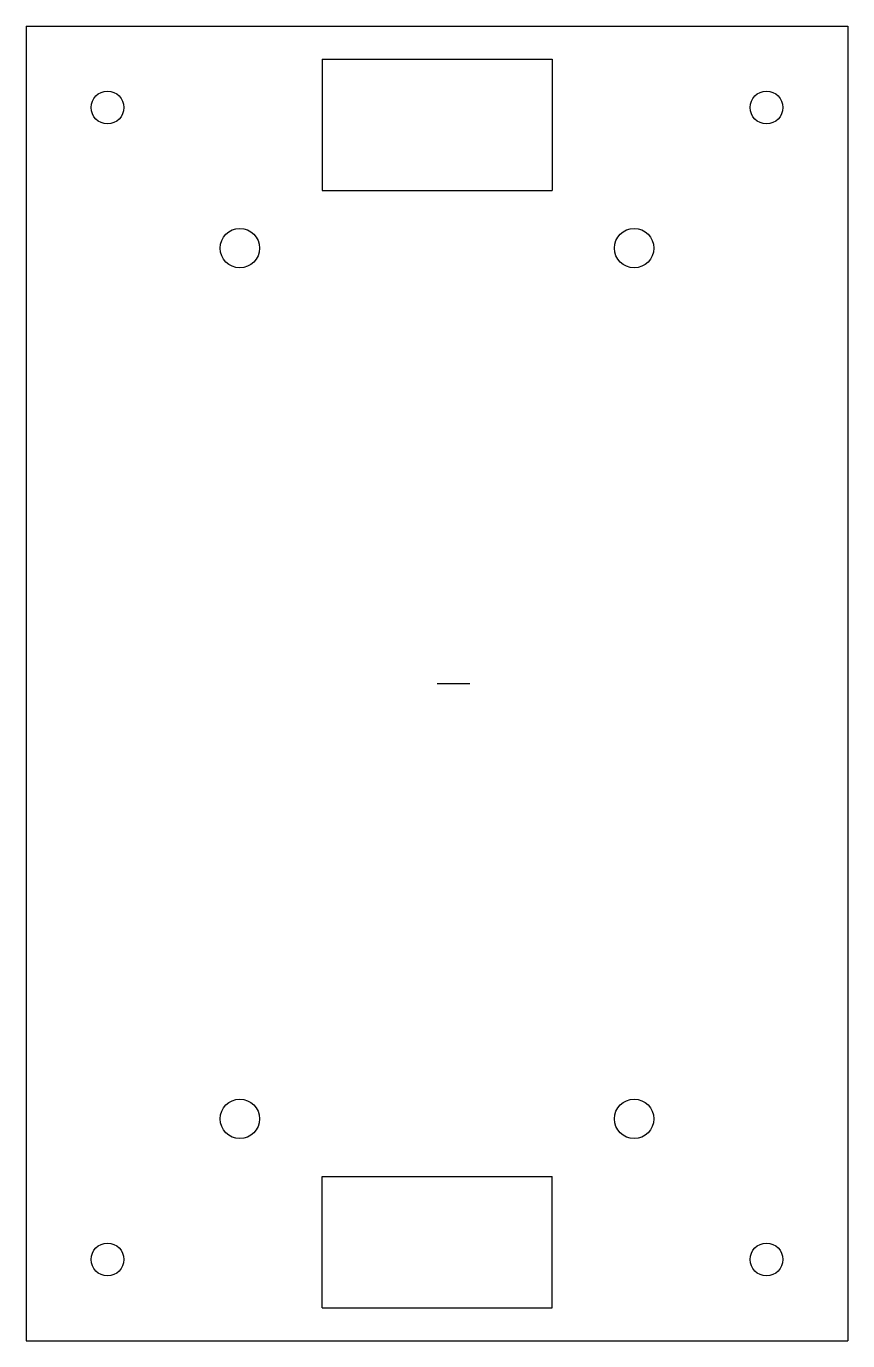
# Model space of a CAD drawing. Extents: x -125 to 125, y -200 to 200.
import ezdxf

# ---------------------------------------------------------------- set-up
doc = ezdxf.new("R2010")
doc.units = 0
doc.layers.add('MODELSKETCH_VISIBLE', color=7, linetype='CONTINUOUS')

msp = doc.modelspace()

# ---------------------------------------------------------------- linework, layer by layer
at = {"layer": 'MODELSKETCH_VISIBLE'}
for p, q in [((-125, 200), (-125, -200)), ((-125, 200), (125, 200)), ((125, 200), (125, -200)), ((-35, 190), (35, 190)), ((-35, 190), (-35, 150)), ((35, 190), (35, 150)), ((-35, 150), (35, 150)), ((0, 0), (10, 0)), ((-35, -150), (35, -150)), ((-35, -190), (-35, -150)), ((35, -190), (35, -150)), ((-35, -190), (35, -190)), ((-125, -200), (125, -200))]:
    msp.add_line(p, q, dxfattribs=at)
for centre, radius in [((-100.28, 175.28), 5), ((100.28, 175.28), 5), ((-60, 132.5), 6), ((60, 132.5), 6), ((-60, -132.5), 6), ((60, -132.5), 6), ((-100.28, -175.28), 5), ((100.28, -175.28), 5)]:
    msp.add_circle(centre, radius, dxfattribs=at)

doc.saveas('drawing.dxf')
